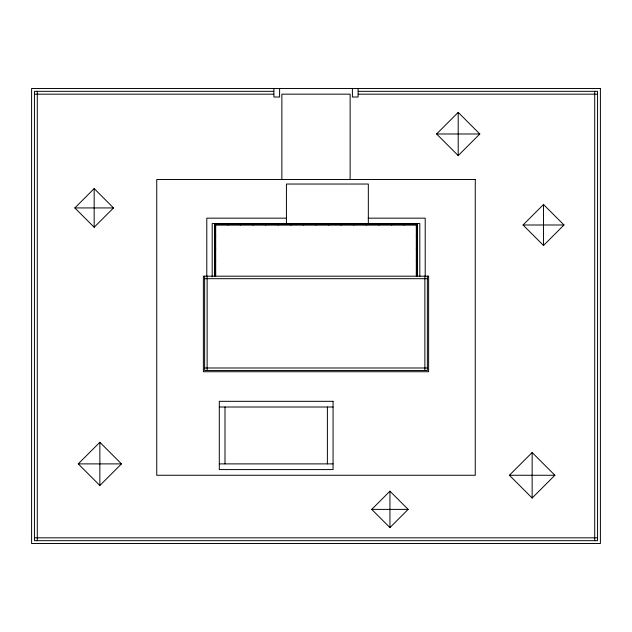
<?xml version="1.0" encoding="UTF-8"?>
<svg xmlns="http://www.w3.org/2000/svg" width="632" height="632" viewBox="0 0 632 632"><rect width="100%" height="100%" fill="white"/><g stroke="black" fill="none" stroke-linecap="round" stroke-linejoin="round"><path stroke-width="0.95" d="M74.829 207.928L94.168 188.589L113.507 207.928L94.168 227.267L74.829 207.928L113.507 207.928M78.242 463.888L99.856 442.274L121.47 463.888L99.856 485.502L78.242 463.888L121.47 463.888M436.586 133.984L458.2 112.37L479.814 133.984L458.2 155.598L436.586 133.984L479.814 133.984M523.043 224.992L543.52 204.515L563.997 224.992L543.52 245.469L523.043 224.992L563.997 224.992M371.742 509.392L389.944 491.19L408.146 509.392L389.944 527.594L371.742 509.392L408.146 509.392M509.392 475.264L532.144 452.512L554.896 475.264L532.144 498.016L509.392 475.264L554.896 475.264M273.688 91.324L34.444 91.324L34.444 540.676L597.556 540.676L597.556 91.324L358.312 91.324M34.444 94.168L273.688 94.168M358.312 94.168L597.556 94.168M286.486 218.166L206.79 218.166L206.79 276.073M368.148 218.166L425.21 218.166L425.21 276.073M214.754 224.083L215.662 224.083L215.662 276.255M417.246 224.083L416.338 224.083L416.338 276.255M214.754 224.423L215.662 224.423M416.338 224.423L417.246 224.423M214.754 224.763L417.246 224.763M214.864 224.881L417.136 224.881M214.754 236.21L215.662 236.21M416.338 236.21L417.246 236.21M214.754 236.889L215.662 236.889M416.338 236.889L417.246 236.889M214.754 248.337L215.662 248.337M416.338 248.337L417.246 248.337M214.754 249.016L215.662 249.016M416.338 249.016L417.246 249.016M214.754 260.463L215.662 260.463M416.338 260.463L417.246 260.463M214.754 261.142L215.662 261.142M416.338 261.142L417.246 261.142M214.754 272.59L215.662 272.59M416.338 272.59L417.246 272.59M214.754 273.269L215.662 273.269M416.338 273.269L417.246 273.269M204.626 278.688L427.374 278.688M204.626 367.99L427.374 367.99M219.304 407.008L333.064 407.008M219.304 463.888L333.064 463.888M34.444 537.832L597.556 537.832M594.712 91.324L594.712 540.676M543.52 204.515L543.52 245.469M532.144 452.512L532.144 498.016M458.2 112.37L458.2 155.598M427.374 276.184L427.374 370.494L204.626 370.494L204.626 276.184M424.87 276.184L424.87 370.494M419.806 276.563L419.806 223.57L212.194 223.57L212.194 276.911M417.246 276.255L417.246 223.854L214.754 223.854L214.754 276.255M417.136 276.255L417.136 223.965L214.864 223.965L214.864 276.255M416.883 224.423L416.883 276.255M416.788 223.965L416.701 276.255M416.449 223.965L416.449 276.255M404.535 223.965L404.535 224.881M403.848 223.965L403.848 224.881M391.935 223.965L391.935 224.881M391.255 223.965L391.255 224.881M389.944 491.19L389.944 527.594M379.334 223.965L379.334 224.881M378.655 223.965L378.655 224.881M368.33 224.17L368.33 184.038L286.422 184.038L286.422 224.17M366.734 223.965L366.734 224.881M366.054 223.965L366.054 224.881M358.091 88.48L358.091 97.012L352.403 97.012L352.403 88.48M354.141 223.965L354.141 224.881M353.454 223.965L353.454 224.881M350.128 179.488L350.128 94.168L281.872 94.168L281.872 179.488M341.541 223.965L341.541 224.881M340.853 223.965L340.853 224.881M328.94 223.965L328.94 224.881M328.261 223.965L328.261 224.881M327.376 407.008L327.376 463.888M316.34 223.965L316.34 224.881M315.66 223.965L315.66 224.881M303.739 223.965L303.739 224.881M303.06 223.965L303.06 224.881M291.147 223.965L291.147 224.881M290.459 223.965L290.459 224.881M279.597 88.48L279.597 97.012L273.909 97.012L273.909 88.48M278.546 223.965L278.546 224.881M277.859 223.965L277.859 224.881M265.946 223.965L265.946 224.881M265.266 223.965L265.266 224.881M253.345 223.965L253.345 224.881M252.666 223.965L252.666 224.881M240.745 223.965L240.745 224.881M240.065 223.965L240.065 224.881M228.152 223.965L228.152 224.881M227.465 223.965L227.465 224.881M224.992 407.008L224.992 463.888M215.552 223.965L215.552 276.255M215.299 224.423L215.299 276.255M215.212 223.965L215.117 276.255M207.13 276.184L207.13 370.494M99.856 442.274L99.856 485.502M94.168 188.589L94.168 227.267M37.288 91.324L37.288 540.676M600.4 88.48L31.6 88.48L31.6 543.52L600.4 543.52L600.4 88.48M475.264 179.488L156.736 179.488L156.736 475.264L475.264 475.264L475.264 179.488M428.622 276.184L203.378 276.184L203.378 371.742L428.622 371.742L428.622 276.184M333.064 401.32L219.304 401.32L219.304 469.576L333.064 469.576L333.064 401.32"/></g></svg>
